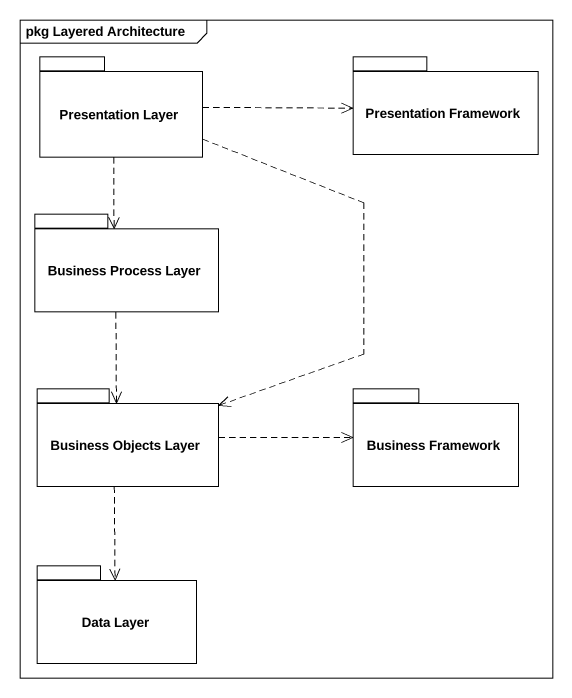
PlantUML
@startuml
mainframe pkg Layered Architecture
package "Presentation Layer" as Presentation_Layer {
}
package "Presentation Framework" as Presentation_Framework {
}
package "Business Process Layer" as Business_Process_Layer {
}
package "Business Objects Layer" as Business_Objects_Layer {
}
package "Business Framework" as Business_Framework {
}
package "Data Layer" as Data_Layer {
}
Presentation_Layer .right.> Presentation_Framework
Presentation_Layer ..> Business_Process_Layer
Presentation_Layer ..> Business_Objects_Layer
Business_Process_Layer ..> Business_Objects_Layer
Business_Objects_Layer .right.> Business_Framework
Business_Objects_Layer ..> Data_Layer
@enduml
